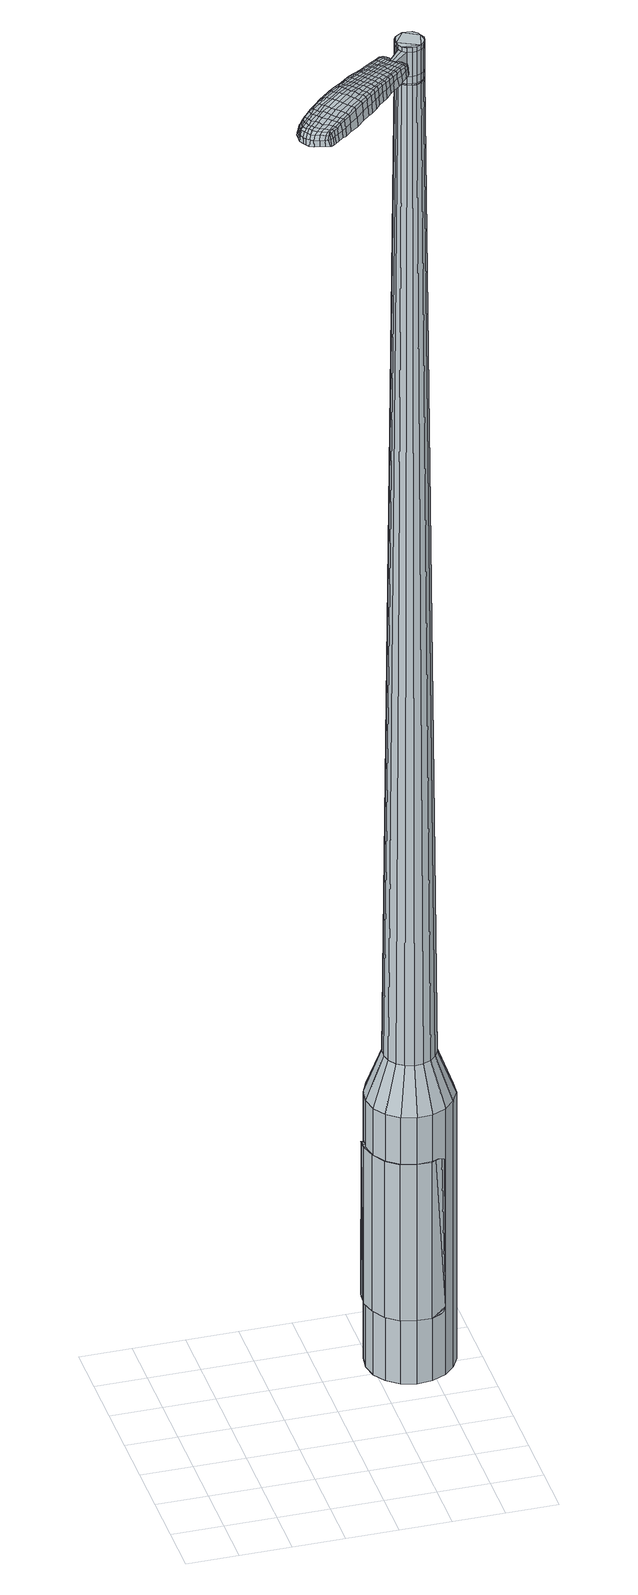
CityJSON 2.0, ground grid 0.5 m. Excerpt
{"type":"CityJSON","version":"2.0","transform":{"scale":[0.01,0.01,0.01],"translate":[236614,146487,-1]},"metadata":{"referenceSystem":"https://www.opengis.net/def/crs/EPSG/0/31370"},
"CityObjects":{
"object1":{"type":"GenericCityObject","attributes":{"cluster":515,"mean_distance_to_centroid":0.114,"new_centroid_x":236616.36,"new_centroid_y":146489.18,"mean_distance_to_camera":10.2,"H1":17.38,"H2":17.85,"Z_final":112.79,"cluster2":44,"proj_x":236612.95,"proj_y":146485.6,"id_line":33809,"bearing_l":313.57,"distance":4.95,"orientation":"right","G_obj":223.57},"geometry":[{"type":"MultiSurface","lod":"2","boundaries":[[[0,1,2,3]],[[1,4,5,2]],[[4,6,7,5]],[[6,8,9,7]],[[8,10,11,9]],[[10,12,13,11]],[[12,14,15,13]],[[14,16,17,15]],[[16,18,19,17]],[[18,20,21,19]],[[20,22,23,21]],[[22,24,25,23]],[[24,26,27,25]],[[26,28,29,27]],[[28,30,31,29]],[[30,32,33,31]],[[32,34,35,33]],[[34,0,3,35]],[[36,37,38,39]],[[38,40,41,42]],[[41,43,42]],[[42,44,45,46]],[[45,47,46]],[[46,48,49,50]],[[49,51,50]],[[42,46,50,38]],[[50,52,39,38]],[[53,36,39]],[[2,5,7,35]],[[7,9,11,15]],[[11,13,15]],[[15,17,19,23]],[[19,21,23]],[[23,25,27,31]],[[27,29,31]],[[15,23,31,7]],[[31,33,35,7]],[[3,2,35]],[[1,0,54,55]],[[0,34,56,54]],[[34,32,57,56]],[[32,30,58,57]],[[30,28,59,58]],[[28,26,60,59]],[[26,24,61,60]],[[24,22,62,61]],[[22,20,63,62]],[[20,18,64,63]],[[18,16,65,64]],[[16,14,66,65]],[[14,12,67,66]],[[12,10,68,67]],[[10,8,69,68]],[[8,6,70,69]],[[6,4,71,70]],[[4,1,55,71]],[[55,54,72,73]],[[54,56,74,72]],[[56,57,75,74]],[[57,58,76,75]],[[58,59,77,76]],[[59,60,78,77]],[[60,61,79,78]],[[61,62,80,79]],[[62,63,81,80]],[[63,64,82,81]],[[64,65,83,82]],[[65,66,84,83]],[[66,67,85,84]],[[67,68,86,85]],[[68,69,87,86]],[[69,70,88,87]],[[70,71,89,88]],[[71,55,73,89]],[[90,91,92,73]],[[93,94,91,90]],[[75,95,94,93]],[[96,97,95,75]],[[98,99,97,96]],[[100,101,99,98]],[[102,103,101,100]],[[104,105,103,102]],[[81,106,105,104]],[[107,108,106,81]],[[83,109,108,107]],[[84,110,109,83]],[[85,111,110,84]],[[86,112,111,85]],[[113,114,112,86]],[[115,116,114,113]],[[89,117,116,115]],[[73,92,117,89]],[[118,119,120,121]],[[122,118,121,123]],[[124,122,123,125]],[[126,124,125,127]],[[128,126,127,129]],[[130,128,129,131]],[[132,130,131,133]],[[134,132,133,135]],[[136,134,135,137]],[[138,136,137,139]],[[140,138,139,141]],[[142,140,141,143]],[[144,142,143,145]],[[146,144,145,147]],[[148,146,147,149]],[[150,148,149,151]],[[72,90,73]],[[72,74,93,90]],[[74,75,93]],[[76,96,75]],[[76,77,98,96]],[[77,78,100,98]],[[78,79,102,100]],[[79,80,104,102]],[[80,81,104]],[[82,107,81]],[[82,83,107]],[[87,113,86]],[[87,88,115,113]],[[88,89,115]],[[152,92,91]],[[153,116,117]],[[153,154,114,116]],[[154,112,114]],[[155,108,109]],[[155,106,108]],[[156,105,106]],[[156,157,103,105]],[[157,158,101,103]],[[158,159,99,101]],[[159,160,97,99]],[[160,95,97]],[[161,94,95]],[[161,152,91,94]],[[39,52,150,162]],[[92,152,163,151]],[[53,39,162,119]],[[152,161,120,163]],[[36,53,119,118]],[[161,95,121,120]],[[37,36,118,122]],[[95,160,123,121]],[[38,37,122,124]],[[160,159,125,123]],[[40,38,124,126]],[[159,158,127,125]],[[41,40,126,128]],[[158,157,129,127]],[[43,41,128,130]],[[157,156,131,129]],[[42,43,130,132]],[[156,106,133,131]],[[44,42,132,134]],[[106,155,135,133]],[[45,44,134,136]],[[155,109,137,135]],[[47,45,136,138]],[[109,110,139,137]],[[46,47,138,140]],[[110,111,141,139]],[[48,46,140,142]],[[111,112,143,141]],[[49,48,142,144]],[[112,154,145,143]],[[51,49,144,146]],[[154,153,147,145]],[[50,51,146,148]],[[153,117,149,147]],[[52,50,148,150]],[[117,92,151,149]],[[150,151,164,165]],[[151,163,166,164]],[[163,120,167,166]],[[120,119,168,167]],[[119,162,169,168]],[[162,150,165,169]],[[170,171,172,173]],[[174,170,173,175]],[[170,174,176,177]],[[171,170,177,178]],[[179,180,181,182]],[[183,179,182,184]],[[179,183,185,186]],[[180,179,186,187]],[[188,189,190,191]],[[192,188,191,193]],[[188,192,194,195]],[[189,188,195,196]],[[197,198,199,200]],[[201,197,200,202]],[[197,201,203,204]],[[198,197,204,205]],[[206,207,208,209]],[[210,206,209,211]],[[206,210,212,213]],[[207,206,213,214]],[[215,216,217,218]],[[219,215,218,220]],[[215,219,221,222]],[[216,215,222,223]],[[224,225,226,227]],[[216,224,227,217]],[[224,216,223,228]],[[225,224,228,229]],[[230,231,232,233]],[[225,230,233,226]],[[230,225,229,234]],[[231,230,234,235]],[[236,174,175,237]],[[231,236,237,232]],[[236,231,235,238]],[[174,236,238,176]],[[239,240,241,242]],[[243,239,242,244]],[[239,243,245,246]],[[240,239,246,247]],[[248,249,250,251]],[[240,248,251,241]],[[248,240,247,252]],[[249,248,252,253]],[[254,255,256,257]],[[249,254,257,250]],[[254,249,253,258]],[[255,254,258,259]],[[260,261,262,263]],[[255,260,263,256]],[[260,255,259,264]],[[261,260,264,265]],[[266,171,178,267]],[[261,266,267,262]],[[266,261,265,268]],[[171,266,268,172]],[[269,270,271,272]],[[273,269,272,274]],[[269,273,275,276]],[[270,269,276,277]],[[278,279,280,281]],[[270,278,281,271]],[[278,270,277,282]],[[279,278,282,283]],[[284,285,286,287]],[[279,284,287,280]],[[284,279,283,288]],[[285,284,288,289]],[[290,183,184,291]],[[285,290,291,286]],[[290,285,289,292]],[[183,290,292,185]],[[293,294,295,296]],[[297,293,296,298]],[[293,297,299,300]],[[294,293,300,301]],[[302,303,304,305]],[[294,302,305,295]],[[302,294,301,306]],[[303,302,306,307]],[[308,309,310,311]],[[303,308,311,304]],[[308,303,307,312]],[[309,308,312,313]],[[314,315,316,317]],[[309,314,317,310]],[[314,309,313,318]],[[315,314,318,319]],[[320,180,187,321]],[[315,320,321,316]],[[320,315,319,322]],[[180,320,322,181]],[[323,209,208,324]],[[325,323,324,326]],[[323,325,327,328]],[[209,323,328,211]],[[329,325,326,330]],[[331,329,330,332]],[[329,331,333,334]],[[325,329,334,327]],[[335,331,332,336]],[[337,335,336,338]],[[335,337,339,340]],[[331,335,340,333]],[[341,337,338,342]],[[343,341,342,344]],[[341,343,345,346]],[[337,341,346,339]],[[347,343,344,348]],[[198,347,348,199]],[[347,198,205,349]],[[343,347,349,345]],[[350,351,196,195]],[[352,350,195,194]],[[350,352,353,354]],[[351,350,354,355]],[[356,357,355,354]],[[358,356,354,353]],[[356,358,359,360]],[[357,356,360,361]],[[362,363,361,360]],[[364,362,360,359]],[[362,364,365,366]],[[363,362,366,367]],[[368,369,367,366]],[[370,368,366,365]],[[368,370,203,201]],[[369,368,201,202]],[[371,372,373,374]],[[273,371,374,275]],[[371,273,274,375]],[[372,371,375,376]],[[377,192,193,378]],[[372,377,378,373]],[[377,372,376,379]],[[192,377,379,194]],[[380,381,382,383]],[[219,380,383,221]],[[380,219,220,384]],[[381,380,384,385]],[[386,387,388,389]],[[381,386,389,382]],[[386,381,385,390]],[[387,386,390,391]],[[392,189,196,393]],[[387,392,393,388]],[[392,387,391,394]],[[189,392,394,190]],[[395,396,397,398]],[[177,395,398,178]],[[395,177,176,399]],[[396,395,399,400]],[[401,402,403,404]],[[396,401,404,397]],[[401,396,400,405]],[[402,401,405,406]],[[407,200,199,408]],[[402,407,408,403]],[[407,402,406,409]],[[200,407,409,202]],[[410,411,412,413]],[[182,410,413,184]],[[410,182,181,414]],[[411,410,414,415]],[[416,204,203,417]],[[411,416,417,412]],[[416,411,415,418]],[[204,416,418,205]],[[419,420,421,422]],[[297,419,422,299]],[[419,297,298,423]],[[420,419,423,424]],[[425,210,211,426]],[[420,425,426,421]],[[425,420,424,427]],[[210,425,427,212]],[[428,429,430,431]],[[243,428,431,245]],[[428,243,244,432]],[[429,428,432,433]],[[434,435,436,437]],[[429,434,437,430]],[[434,429,433,438]],[[435,434,438,439]],[[440,207,214,441]],[[435,440,441,436]],[[440,435,439,442]],[[207,440,442,208]],[[443,444,433,432]],[[242,443,432,244]],[[443,242,241,445]],[[444,443,445,446]],[[447,448,439,438]],[[444,447,438,433]],[[447,444,446,449]],[[448,447,449,450]],[[451,324,208,442]],[[448,451,442,439]],[[451,448,450,452]],[[324,451,452,326]],[[453,454,455,456]],[[300,453,456,301]],[[453,300,299,422]],[[454,453,422,421]],[[457,328,327,458]],[[454,457,458,455]],[[457,454,421,426]],[[328,457,426,211]],[[459,460,446,445]],[[251,459,445,241]],[[459,251,250,461]],[[460,459,461,462]],[[463,464,450,449]],[[460,463,449,446]],[[463,460,462,465]],[[464,463,465,466]],[[467,330,326,452]],[[464,467,452,450]],[[467,464,466,468]],[[330,467,468,332]],[[469,470,471,472]],[[306,469,472,307]],[[469,306,301,456]],[[470,469,456,455]],[[473,334,333,474]],[[470,473,474,471]],[[473,470,455,458]],[[334,473,458,327]],[[475,476,462,461]],[[257,475,461,250]],[[475,257,256,477]],[[476,475,477,478]],[[479,480,466,465]],[[476,479,465,462]],[[479,476,478,481]],[[480,479,481,482]],[[483,336,332,468]],[[480,483,468,466]],[[483,480,482,484]],[[336,483,484,338]],[[485,486,487,488]],[[312,485,488,313]],[[485,312,307,472]],[[486,485,472,471]],[[489,340,339,490]],[[486,489,490,487]],[[489,486,471,474]],[[340,489,474,333]],[[491,492,478,477]],[[263,491,477,256]],[[491,263,262,493]],[[492,491,493,494]],[[495,496,482,481]],[[492,495,481,478]],[[495,492,494,497]],[[496,495,497,498]],[[499,342,338,484]],[[496,499,484,482]],[[499,496,498,500]],[[342,499,500,344]],[[501,502,503,504]],[[318,501,504,319]],[[501,318,313,488]],[[502,501,488,487]],[[505,346,345,506]],[[502,505,506,503]],[[505,502,487,490]],[[346,505,490,339]],[[507,508,494,493]],[[267,507,493,262]],[[507,267,178,398]],[[508,507,398,397]],[[509,510,498,497]],[[508,509,497,494]],[[509,508,397,404]],[[510,509,404,403]],[[511,348,344,500]],[[510,511,500,498]],[[511,510,403,408]],[[348,511,408,199]],[[512,513,415,414]],[[322,512,414,181]],[[512,322,319,504]],[[513,512,504,503]],[[514,349,205,418]],[[513,514,418,415]],[[514,513,503,506]],[[349,514,506,345]],[[515,516,376,375]],[[272,515,375,274]],[[515,272,271,517]],[[516,515,517,518]],[[519,352,194,379]],[[516,519,379,376]],[[519,516,518,520]],[[352,519,520,353]],[[521,522,523,524]],[[222,521,524,223]],[[521,222,221,383]],[[522,521,383,382]],[[525,526,527,528]],[[522,525,528,523]],[[525,522,382,389]],[[526,525,389,388]],[[529,351,355,530]],[[526,529,530,527]],[[529,526,388,393]],[[351,529,393,196]],[[531,532,518,517]],[[281,531,517,271]],[[531,281,280,533]],[[532,531,533,534]],[[535,358,353,520]],[[532,535,520,518]],[[535,532,534,536]],[[358,535,536,359]],[[537,538,539,540]],[[228,537,540,229]],[[537,228,223,524]],[[538,537,524,523]],[[541,542,543,544]],[[538,541,544,539]],[[541,538,523,528]],[[542,541,528,527]],[[545,357,361,546]],[[542,545,546,543]],[[545,542,527,530]],[[357,545,530,355]],[[547,548,534,533]],[[287,547,533,280]],[[547,287,286,549]],[[548,547,549,550]],[[551,364,359,536]],[[548,551,536,534]],[[551,548,550,552]],[[364,551,552,365]],[[553,554,555,556]],[[234,553,556,235]],[[553,234,229,540]],[[554,553,540,539]],[[557,558,559,560]],[[554,557,560,555]],[[557,554,539,544]],[[558,557,544,543]],[[561,363,367,562]],[[558,561,562,559]],[[561,558,543,546]],[[363,561,546,361]],[[563,564,550,549]],[[291,563,549,286]],[[563,291,184,413]],[[564,563,413,412]],[[565,370,365,552]],[[564,565,552,550]],[[565,564,412,417]],[[370,565,417,203]],[[566,567,400,399]],[[238,566,399,176]],[[566,238,235,556]],[[567,566,556,555]],[[568,569,406,405]],[[567,568,405,400]],[[568,567,555,560]],[[569,568,560,559]],[[570,369,202,409]],[[569,570,409,406]],[[570,569,559,562]],[[369,570,562,367]],[[571,572,573,574]],[[574,573,575,576]],[[577,575,573,578]],[[578,573,572,579]],[[580,581,582,583]],[[583,582,584,585]],[[586,584,582,587]],[[587,582,581,588]],[[589,590,591,592]],[[592,591,593,594]],[[595,593,591,596]],[[596,591,590,597]],[[598,599,600,601]],[[601,600,602,603]],[[604,602,600,605]],[[605,600,599,606]],[[607,608,609,610]],[[610,609,611,612]],[[613,611,609,614]],[[614,609,608,615]],[[616,617,618,619]],[[619,618,620,621]],[[622,620,618,623]],[[623,618,617,624]],[[625,626,627,628]],[[628,627,617,616]],[[624,617,627,629]],[[629,627,626,630]],[[631,632,633,634]],[[634,633,626,625]],[[630,626,633,635]],[[635,633,632,636]],[[576,575,637,638]],[[638,637,632,631]],[[636,632,637,639]],[[639,637,575,577]],[[640,641,642,643]],[[643,642,644,645]],[[646,644,642,647]],[[647,642,641,648]],[[649,650,651,652]],[[652,651,641,640]],[[648,641,651,653]],[[653,651,650,654]],[[655,656,657,658]],[[658,657,650,649]],[[654,650,657,659]],[[659,657,656,660]],[[661,662,663,664]],[[664,663,656,655]],[[660,656,663,665]],[[665,663,662,666]],[[579,572,667,668]],[[668,667,662,661]],[[666,662,667,669]],[[669,667,572,571]],[[670,671,672,673]],[[673,672,674,675]],[[676,674,672,677]],[[677,672,671,678]],[[679,680,681,682]],[[682,681,671,670]],[[678,671,681,683]],[[683,681,680,684]],[[685,686,687,688]],[[688,687,680,679]],[[684,680,687,689]],[[689,687,686,690]],[[585,584,691,692]],[[692,691,686,685]],[[690,686,691,693]],[[693,691,584,586]],[[694,695,696,697]],[[697,696,698,699]],[[700,698,696,701]],[[701,696,695,702]],[[703,704,705,706]],[[706,705,695,694]],[[702,695,705,707]],[[707,705,704,708]],[[709,710,711,712]],[[712,711,704,703]],[[708,704,711,713]],[[713,711,710,714]],[[715,716,717,718]],[[718,717,710,709]],[[714,710,717,719]],[[719,717,716,720]],[[588,581,721,722]],[[722,721,716,715]],[[720,716,721,723]],[[723,721,581,580]],[[607,610,724,725]],[[725,724,726,727]],[[728,726,724,729]],[[729,724,610,612]],[[727,726,730,731]],[[731,730,732,733]],[[734,732,730,735]],[[735,730,726,728]],[[733,732,736,737]],[[737,736,738,739]],[[740,738,736,741]],[[741,736,732,734]],[[739,738,742,743]],[[743,742,744,745]],[[746,744,742,747]],[[747,742,738,740]],[[745,744,748,749]],[[749,748,599,598]],[[606,599,748,750]],[[750,748,744,746]],[[597,751,752,596]],[[596,752,753,595]],[[754,753,752,755]],[[755,752,751,756]],[[756,757,758,755]],[[755,758,759,754]],[[760,759,758,761]],[[761,758,757,762]],[[762,763,764,761]],[[761,764,765,760]],[[766,765,764,767]],[[767,764,763,768]],[[768,769,770,767]],[[767,770,771,766]],[[604,771,770,602]],[[602,770,769,603]],[[772,773,774,775]],[[775,774,674,676]],[[675,674,774,776]],[[776,774,773,777]],[[594,593,778,779]],[[779,778,773,772]],[[777,773,778,780]],[[780,778,593,595]],[[781,782,783,784]],[[784,783,620,622]],[[621,620,783,785]],[[785,783,782,786]],[[787,788,789,790]],[[790,789,782,781]],[[786,782,789,791]],[[791,789,788,792]],[[597,590,793,794]],[[794,793,788,787]],[[792,788,793,795]],[[795,793,590,589]],[[796,797,798,799]],[[799,798,578,579]],[[577,578,798,800]],[[800,798,797,801]],[[802,803,804,805]],[[805,804,797,796]],[[801,797,804,806]],[[806,804,803,807]],[[598,601,808,809]],[[809,808,803,802]],[[807,803,808,810]],[[810,808,601,603]],[[811,812,813,814]],[[814,813,583,585]],[[580,583,813,815]],[[815,813,812,816]],[[604,605,817,818]],[[818,817,812,811]],[[816,812,817,819]],[[819,817,605,606]],[[820,821,698,822]],[[822,698,700]],[[699,698,821,823]],[[612,611,824,825]],[[825,824,821,820]],[[823,821,824,826]],[[826,824,611,613]],[[827,828,829,830]],[[830,829,644,646]],[[645,644,829,831]],[[831,829,828,832]],[[833,834,835,836]],[[836,835,828,827]],[[832,828,835,837]],[[837,835,834,838]],[[615,608,839,840]],[[840,839,834,833]],[[838,834,839,841]],[[841,839,608,607]],[[832,842,843,831]],[[831,843,643,645]],[[640,643,843,844]],[[844,843,842,845]],[[838,846,847,837]],[[837,847,842,832]],[[845,842,847,848]],[[848,847,846,849]],[[607,725,850,841]],[[841,850,846,838]],[[849,846,850,851]],[[851,850,725,727]],[[852,853,854,855]],[[855,854,701,702]],[[700,701,854,822]],[[822,854,853,820]],[[728,729,856,857]],[[857,856,853,852]],[[820,853,856,825]],[[825,856,729,612]],[[845,858,859,844]],[[844,859,652,640]],[[649,652,859,860]],[[860,859,858,861]],[[849,862,863,848]],[[848,863,858,845]],[[861,858,863,864]],[[864,863,862,865]],[[727,731,866,851]],[[851,866,862,849]],[[865,862,866,867]],[[867,866,731,733]],[[868,869,870,871]],[[871,870,707,708]],[[702,707,870,855]],[[855,870,869,852]],[[734,735,872,873]],[[873,872,869,868]],[[852,869,872,857]],[[857,872,735,728]],[[861,874,875,860]],[[860,875,658,649]],[[655,658,875,876]],[[876,875,874,877]],[[865,878,879,864]],[[864,879,874,861]],[[877,874,879,880]],[[880,879,878,881]],[[733,737,882,867]],[[867,882,878,865]],[[881,878,882,883]],[[883,882,737,739]],[[884,885,886,887]],[[887,886,713,714]],[[708,713,886,871]],[[871,886,885,868]],[[740,741,888,889]],[[889,888,885,884]],[[868,885,888,873]],[[873,888,741,734]],[[877,890,891,876]],[[876,891,664,655]],[[661,664,891,892]],[[892,891,890,893]],[[881,894,895,880]],[[880,895,890,877]],[[893,890,895,896]],[[896,895,894,897]],[[739,743,898,883]],[[883,898,894,881]],[[897,894,898,899]],[[899,898,743,745]],[[900,901,902,903]],[[903,902,719,720]],[[714,719,902,887]],[[887,902,901,884]],[[746,747,904,905]],[[905,904,901,900]],[[884,901,904,889]],[[889,904,747,740]],[[893,906,907,892]],[[892,907,668,661]],[[579,668,907,799]],[[799,907,906,796]],[[897,908,909,896]],[[896,909,906,893]],[[796,906,909,805]],[[805,909,908,802]],[[745,749,910,899]],[[899,910,908,897]],[[802,908,910,809]],[[809,910,749,598]],[[816,911,912,815]],[[815,912,723,580]],[[720,723,912,903]],[[903,912,911,900]],[[606,750,913,819]],[[819,913,911,816]],[[900,911,913,905]],[[905,913,750,746]],[[777,914,915,776]],[[776,915,673,675]],[[670,673,915,916]],[[916,915,914,917]],[[595,753,918,780]],[[780,918,914,777]],[[917,914,918,919]],[[919,918,753,754]],[[920,921,922,923]],[[923,922,623,624]],[[622,623,922,784]],[[784,922,921,781]],[[924,925,926,927]],[[927,926,921,920]],[[781,921,926,790]],[[790,926,925,787]],[[756,751,928,929]],[[929,928,925,924]],[[787,925,928,794]],[[794,928,751,597]],[[917,930,931,916]],[[916,931,682,670]],[[679,682,931,932]],[[932,931,930,933]],[[754,759,934,919]],[[919,934,930,917]],[[933,930,934,935]],[[935,934,759,760]],[[936,937,938,939]],[[939,938,629,630]],[[624,629,938,923]],[[923,938,937,920]],[[940,941,942,943]],[[943,942,937,936]],[[920,937,942,927]],[[927,942,941,924]],[[762,757,944,945]],[[945,944,941,940]],[[924,941,944,929]],[[929,944,757,756]],[[933,946,947,932]],[[932,947,688,679]],[[685,688,947,948]],[[948,947,946,949]],[[760,765,950,935]],[[935,950,946,933]],[[949,946,950,951]],[[951,950,765,766]],[[952,953,954,955]],[[955,954,635,636]],[[630,635,954,939]],[[939,954,953,936]],[[956,957,958,959]],[[959,958,953,952]],[[936,953,958,943]],[[943,958,957,940]],[[768,763,960,961]],[[961,960,957,956]],[[940,957,960,945]],[[945,960,763,762]],[[949,962,963,948]],[[948,963,692,685]],[[585,692,963,814]],[[814,963,962,811]],[[766,771,964,951]],[[951,964,962,949]],[[811,962,964,818]],[[818,964,771,604]],[[801,965,966,800]],[[800,966,639,577]],[[636,639,966,955]],[[955,966,965,952]],[[807,967,968,806]],[[806,968,965,801]],[[952,965,968,959]],[[959,968,967,956]],[[603,769,969,810]],[[810,969,967,807]],[[956,967,969,961]],[[961,969,769,768]],[[571,574,173,172]],[[574,576,175,173]],[[586,587,186,185]],[[587,588,187,186]],[[589,592,191,190]],[[592,594,193,191]],[[613,614,213,212]],[[614,615,214,213]],[[616,619,218,217]],[[619,621,220,218]],[[625,628,227,226]],[[628,616,217,227]],[[631,634,233,232]],[[634,625,226,233]],[[576,638,237,175]],[[638,631,232,237]],[[646,647,246,245]],[[647,648,247,246]],[[648,653,252,247]],[[653,654,253,252]],[[654,659,258,253]],[[659,660,259,258]],[[660,665,264,259]],[[665,666,265,264]],[[666,669,268,265]],[[669,571,172,268]],[[676,677,276,275]],[[677,678,277,276]],[[678,683,282,277]],[[683,684,283,282]],[[684,689,288,283]],[[689,690,289,288]],[[690,693,292,289]],[[693,586,185,292]],[[694,697,296,295]],[[697,699,298,296]],[[703,706,305,304]],[[706,694,295,305]],[[709,712,311,310]],[[712,703,304,311]],[[715,718,317,316]],[[718,709,310,317]],[[588,722,321,187]],[[722,715,316,321]],[[772,775,374,373]],[[775,676,275,374]],[[594,779,378,193]],[[779,772,373,378]],[[621,785,384,220]],[[785,786,385,384]],[[786,791,390,385]],[[791,792,391,390]],[[792,795,394,391]],[[795,589,190,394]],[[699,423,298]],[[699,823,424,423]],[[823,826,427,424]],[[826,613,212,427]],[[827,830,431,430]],[[830,646,245,431]],[[833,836,437,436]],[[836,827,430,437]],[[615,840,441,214]],[[840,833,436,441]],[[970,971,972,973]],[[974,975,973,972]],[[976,977,978,979]],[[980,981,982,983]],[[971,984,985,972]],[[986,974,972,985]],[[987,976,979,988]],[[989,990,981,980]],[[984,991,992,985]],[[992,993,986,985]],[[994,987,988,995]],[[996,990,989,997]],[[991,998,999,992]],[[999,1000,993,992]],[[1001,994,995,1002]],[[1003,996,997,1004]],[[1005,1006,1007,1008]],[[1009,1010,1006,1005]],[[1009,1011,1012,1010]],[[1011,1013,1014,1012]],[[1015,1016,1017]],[[1018,1019,1016,1015]],[[1020,1021,1019,1018]],[[1022,1023,1021,1020]],[[1017,1007,1006,1015]],[[1015,1006,1010,1018]],[[1010,1012,1020,1018]],[[1012,1014,1022,1020]],[[979,978,975,974]],[[988,979,974,986]],[[993,995,988,986]],[[1000,1002,995,993]],[[980,983,977,976]],[[989,980,976,987]],[[997,989,987,994]],[[1004,997,994,1001]],[[981,1005,1008,982]],[[990,1009,1005,981]],[[1011,1009,990,996]],[[1013,1011,996,1003]],[[1024,1025,1026,1027]],[[1026,1028,1029,1030]],[[1026,1030,1031,1032]],[[1026,1032,1027]],[[1033,1024,1027,1034]],[[1035,1034,1027,1036]],[[1037,1036,1027]],[[1038,1026,1025,1039]],[[1040,1038,1039,1041]],[[1042,1040,1041,1043]],[[1044,1042,1043,1045]],[[1046,1044,1045,1047]],[[1047,1048,1049,1050]],[[1047,1050,1051,1052]],[[1047,1052,1053,1054]],[[1053,1055,1056,1057]],[[1053,1057,1058,1059]],[[1053,1059,1054]],[[1047,1054,1046]],[[1060,1061,1025,1024]],[[1062,1063,1028,1026]],[[1064,1065,1037,1027]],[[1061,1066,1039,1025]],[[1067,1062,1026,1038]],[[1066,1068,1041,1039]],[[1069,1067,1038,1040]],[[1068,1070,1043,1041]],[[1071,1069,1040,1042]],[[1070,1072,1045,1043]],[[1073,1071,1042,1044]],[[1072,1074,1047,1045]],[[1075,1073,1044,1046]],[[1074,1076,1048,1047]],[[1077,1078,1055,1053]],[[1079,1075,1046,1054]],[[1049,1048,1076,1080]],[[1050,1049,1080,1081]],[[1051,1050,1081,1082]],[[1052,1051,1082,1083]],[[1053,1052,1083,1077]],[[1084,1060,1024,1033]],[[1085,1084,1033,1034]],[[1086,1085,1034,1035]],[[1087,1086,1035,1036]],[[1065,1087,1036,1037]],[[1029,1028,1063,1088]],[[1056,1055,1078,1089]],[[1030,1029,1088,1090]],[[1031,1030,1090,1091]],[[1032,1031,1091,1092]],[[1027,1032,1092,1064]],[[1057,1056,1089,1093]],[[1058,1057,1093,1094]],[[1059,1058,1094,1095]],[[1054,1059,1095,1079]]]}]}
},
"vertices":[
[205,187,384],[197,199,384],[197,199,96],[205,187,96],[194,213,384],[194,213,96],[196,228,384],[196,228,96],[202,241,384],[202,241,96],[213,251,384],[213,251,96],[226,257,384],[226,257,96],[241,258,384],[241,258,96],[255,254,384],[255,254,96],[267,245,384],[267,245,96],[275,233,384],[275,233,96],[278,219,384],[278,219,96],[277,204,384],[277,204,96],[270,191,384],[270,191,96],[260,181,384],[260,181,96],[246,175,384],[246,175,96],[231,174,384],[231,174,96],[217,178,384],[217,178,96],[235,203,1524],[239,203,1524],[244,205,1524],[226,207,1524],[247,208,1524],[249,212,1524],[248,221,1524],[250,217,1524],[246,225,1524],[242,228,1524],[233,229,1524],[238,229,1524],[229,227,1524],[225,224,1524],[223,215,1524],[223,220,1524],[224,211,1524],[230,204,1524],[218,199,429],[213,206,429],[225,194,429],[233,191,429],[242,192,429],[250,195,429],[256,201,429],[260,209,429],[261,218,429],[259,226,429],[254,233,429],[247,239,429],[239,241,429],[230,241,429],[222,237,429],[216,231,429],[212,223,429],[211,214,429],[226,207,1483],[224,211,1483],[230,204,1483],[235,203,1483],[239,203,1483],[244,205,1483],[247,208,1483],[249,212,1483],[250,217,1483],[248,221,1483],[246,225,1483],[242,228,1483],[238,229,1483],[233,229,1483],[229,227,1483],[225,224,1483],[223,220,1483],[223,215,1483],[227,207,1483],[227,207,1485],[224,211,1485],[230,205,1483],[230,205,1485],[235,203,1485],[239,204,1483],[239,204,1485],[243,205,1483],[243,205,1485],[246,208,1483],[246,208,1485],[248,212,1483],[248,212,1485],[249,217,1483],[249,217,1485],[248,221,1485],[245,225,1483],[245,225,1485],[242,228,1485],[238,229,1485],[233,229,1485],[229,227,1485],[226,224,1483],[226,224,1485],[224,220,1483],[224,220,1485],[223,215,1485],[235,203,1519],[230,204,1519],[230,204,1493],[235,203,1493],[239,203,1519],[239,203,1493],[244,205,1519],[244,205,1493],[247,208,1519],[247,208,1493],[249,212,1519],[249,212,1493],[250,217,1519],[250,217,1493],[248,221,1519],[248,221,1493],[246,225,1519],[246,225,1493],[242,228,1519],[242,228,1493],[238,229,1519],[238,229,1493],[233,229,1519],[233,229,1493],[229,227,1519],[229,227,1493],[225,224,1519],[225,224,1493],[223,220,1519],[223,220,1493],[223,215,1519],[223,215,1493],[224,211,1519],[224,211,1493],[226,207,1485],[223,220,1485],[225,224,1485],[246,225,1485],[250,217,1485],[249,212,1485],[247,208,1485],[244,205,1485],[239,203,1485],[230,204,1485],[226,207,1519],[226,207,1493],[211,196,1513],[211,196,1518],[213,194,1513],[215,192,1513],[215,192,1518],[213,194,1518],[146,157,1519],[151,162,1518],[149,162,1509],[144,157,1510],[139,151,1519],[137,151,1510],[141,151,1526],[147,157,1525],[153,161,1525],[172,129,1519],[177,134,1518],[177,136,1525],[172,131,1525],[166,123,1519],[166,125,1526],[166,121,1510],[172,127,1510],[177,132,1509],[107,91,1519],[104,94,1519],[104,93,1513],[106,90,1513],[110,89,1519],[110,88,1513],[111,90,1524],[108,92,1524],[106,95,1524],[160,142,1530],[166,147,1529],[164,150,1529],[158,145,1530],[154,136,1531],[151,138,1531],[157,133,1530],[163,140,1530],[168,145,1529],[219,198,1512],[217,200,1512],[216,199,1517],[218,197,1517],[221,196,1512],[220,195,1517],[220,195,1506],[218,197,1506],[216,199,1506],[104,115,1519],[106,118,1519],[104,118,1512],[102,116,1512],[102,113,1518],[101,113,1512],[103,113,1522],[105,114,1523],[107,117,1524],[109,121,1519],[113,126,1519],[111,126,1512],[107,122,1512],[110,121,1524],[114,125,1525],[117,130,1519],[122,135,1519],[120,136,1511],[115,130,1511],[118,129,1526],[124,135,1526],[131,143,1519],[129,144,1510],[132,143,1526],[202,205,1513],[196,200,1513],[198,200,1518],[203,204,1517],[207,208,1512],[206,207,1516],[205,208,1506],[201,205,1507],[195,200,1507],[190,195,1514],[185,190,1515],[186,190,1520],[192,195,1519],[189,195,1507],[183,190,1507],[179,185,1515],[173,181,1516],[175,180,1522],[181,185,1521],[177,186,1508],[171,181,1508],[168,176,1517],[162,171,1517],[164,171,1524],[169,175,1523],[166,176,1508],[160,171,1509],[157,166,1518],[158,166,1524],[155,167,1509],[128,89,1519],[130,91,1519],[130,92,1524],[127,90,1523],[126,88,1518],[125,89,1522],[126,86,1512],[128,87,1512],[131,89,1512],[134,94,1519],[139,97,1519],[138,99,1525],[134,95,1524],[134,92,1512],[139,96,1512],[143,101,1519],[149,107,1519],[149,108,1526],[143,103,1526],[143,99,1511],[149,105,1511],[158,115,1519],[157,116,1526],[158,113,1510],[223,183,1513],[218,177,1513],[218,176,1507],[223,181,1507],[226,187,1512],[226,186,1506],[225,187,1516],[223,184,1517],[217,179,1518],[212,172,1514],[207,166,1515],[207,165,1507],[213,170,1507],[212,173,1519],[207,168,1520],[202,161,1515],[197,155,1516],[197,153,1508],[202,159,1508],[202,162,1521],[197,157,1522],[192,150,1517],[187,145,1517],[187,143,1509],[192,148,1508],[192,152,1523],[187,146,1524],[182,139,1518],[182,137,1509],[182,141,1524],[214,193,1519],[212,195,1519],[209,188,1520],[207,190,1520],[211,186,1520],[216,191,1519],[203,183,1522],[201,185,1522],[198,178,1523],[196,180,1523],[200,176,1523],[205,181,1521],[192,173,1524],[191,175,1524],[187,168,1525],[185,170,1525],[189,165,1525],[195,171,1524],[182,163,1526],[180,165,1526],[176,157,1527],[174,160,1527],[179,155,1527],[184,160,1526],[171,152,1528],[169,155,1528],[174,150,1528],[110,94,1527],[108,97,1527],[114,92,1526],[117,95,1527],[113,97,1528],[111,100,1528],[118,102,1529],[116,104,1529],[121,99,1528],[127,104,1530],[123,107,1530],[121,110,1530],[129,112,1531],[126,115,1531],[132,109,1530],[138,115,1531],[135,118,1531],[133,121,1531],[145,127,1531],[142,130,1531],[147,124,1531],[123,87,1518],[120,87,1519],[120,86,1513],[124,85,1513],[124,88,1523],[121,88,1523],[115,87,1519],[115,87,1513],[116,89,1524],[102,111,1518],[101,108,1518],[102,109,1523],[103,111,1523],[100,111,1513],[100,108,1513],[101,105,1519],[101,101,1519],[102,102,1524],[102,105,1523],[100,104,1513],[100,100,1513],[102,97,1519],[104,98,1524],[102,96,1513],[149,156,1528],[150,154,1528],[155,159,1528],[154,160,1527],[142,150,1528],[143,148,1529],[152,152,1529],[154,150,1530],[159,154,1529],[157,157,1528],[145,146,1529],[147,143,1530],[156,147,1530],[161,152,1529],[149,141,1531],[171,132,1528],[169,134,1529],[163,127,1529],[165,126,1528],[176,137,1527],[174,139,1528],[166,136,1529],[160,130,1530],[171,142,1528],[227,189,1512],[226,191,1512],[224,190,1517],[226,189,1517],[227,188,1506],[226,190,1506],[223,193,1512],[222,193,1517],[223,192,1506],[209,209,1512],[210,207,1512],[209,207,1506],[207,209,1506],[208,207,1517],[209,206,1517],[211,206,1512],[213,204,1512],[212,204,1506],[210,206,1506],[211,205,1517],[213,203,1517],[215,202,1512],[214,201,1506],[214,201,1517],[204,204,1519],[205,203,1519],[199,199,1520],[200,198,1520],[207,201,1519],[209,199,1519],[201,196,1520],[203,194,1520],[210,197,1519],[205,192,1520],[222,185,1519],[221,186,1519],[215,181,1520],[217,180,1520],[218,189,1519],[213,184,1520],[193,194,1521],[194,193,1521],[187,189,1522],[189,188,1522],[196,191,1521],[198,189,1521],[190,186,1522],[192,184,1523],[199,187,1522],[194,182,1523],[211,174,1521],[210,176,1521],[205,170,1522],[206,169,1522],[208,178,1521],[203,173,1522],[182,184,1523],[183,183,1523],[176,179,1524],[177,178,1524],[185,181,1523],[187,179,1524],[179,176,1525],[181,174,1525],[189,177,1524],[183,172,1525],[201,164,1523],[200,165,1523],[195,160,1524],[196,158,1524],[197,168,1524],[192,162,1525],[171,175,1525],[172,173,1525],[165,170,1526],[166,168,1526],[174,171,1526],[176,169,1526],[168,166,1527],[170,164,1527],[178,167,1526],[172,162,1527],[191,153,1525],[189,154,1525],[184,149,1526],[186,148,1526],[187,157,1526],[182,152,1527],[160,165,1527],[161,164,1527],[163,162,1527],[165,159,1528],[167,157,1528],[181,142,1527],[179,144,1527],[176,147,1528],[125,90,1525],[123,90,1525],[128,92,1526],[126,92,1526],[118,91,1526],[121,93,1527],[105,113,1525],[104,110,1525],[107,113,1526],[107,116,1525],[104,107,1525],[104,103,1526],[108,107,1527],[107,110,1526],[106,100,1526],[109,103,1527],[132,95,1526],[130,96,1527],[137,99,1527],[135,100,1528],[126,97,1528],[131,102,1529],[110,119,1526],[110,117,1527],[115,122,1528],[115,124,1527],[111,114,1527],[112,111,1528],[117,116,1529],[116,119,1528],[113,108,1528],[119,112,1530],[142,103,1528],[139,104,1529],[148,109,1528],[146,110,1529],[136,106,1529],[142,113,1530],[119,128,1528],[119,126,1528],[125,132,1529],[125,134,1528],[120,124,1529],[122,120,1530],[128,127,1530],[127,129,1530],[124,117,1530],[130,124,1531],[156,117,1529],[154,119,1529],[151,121,1530],[133,142,1528],[134,140,1529],[136,138,1530],[138,135,1530],[140,132,1531],[150,160,1509],[152,160,1518],[147,156,1518],[145,156,1509],[141,150,1519],[139,150,1510],[142,149,1525],[149,155,1525],[154,160,1525],[175,137,1525],[176,135,1518],[171,130,1518],[170,132,1525],[165,124,1519],[164,126,1525],[165,122,1510],[171,128,1509],[176,133,1509],[105,95,1513],[106,95,1519],[108,93,1519],[108,92,1513],[111,91,1519],[111,90,1513],[112,92,1524],[109,94,1524],[107,96,1524],[163,149,1528],[165,147,1528],[160,142,1529],[158,144,1529],[154,136,1529],[151,138,1529],[156,133,1529],[163,140,1529],[168,145,1528],[215,198,1516],[215,198,1512],[217,196,1512],[216,196,1516],[219,194,1512],[218,194,1516],[219,193,1506],[217,196,1506],[215,198,1506],[106,117,1512],[107,117,1519],[105,114,1518],[104,115,1512],[104,112,1518],[103,113,1512],[105,112,1522],[106,114,1523],[109,116,1523],[112,125,1512],[114,124,1519],[110,120,1519],[109,120,1512],[112,120,1524],[116,124,1525],[122,134,1511],[124,134,1519],[118,129,1519],[116,129,1511],[120,128,1525],[125,134,1526],[132,142,1519],[130,142,1510],[134,141,1526],[199,198,1518],[197,198,1513],[203,203,1513],[204,203,1517],[207,206,1512],[207,205,1515],[206,206,1506],[202,203,1506],[196,199,1507],[187,188,1520],[186,189,1514],[192,194,1514],[193,193,1519],[190,194,1507],[184,189,1507],[176,179,1522],[175,179,1516],[180,184,1515],[182,183,1521],[178,184,1508],[173,179,1508],[165,169,1523],[163,170,1517],[169,174,1516],[170,174,1522],[167,175,1508],[161,170,1508],[158,165,1517],[159,164,1524],[156,165,1509],[129,94,1523],[129,92,1519],[127,90,1518],[126,92,1523],[125,89,1518],[125,90,1522],[125,88,1512],[127,89,1512],[130,91,1512],[137,100,1525],[138,99,1519],[133,95,1519],[133,97,1524],[133,94,1512],[138,97,1512],[147,110,1526],[148,108,1519],[142,103,1519],[142,104,1525],[142,101,1511],[148,106,1511],[156,116,1519],[156,118,1526],[156,114,1510],[216,177,1507],[216,178,1513],[221,184,1513],[221,183,1506],[225,188,1512],[225,187,1506],[223,188,1515],[221,185,1517],[216,180,1518],[206,166,1507],[206,167,1514],[211,173,1514],[211,171,1507],[211,174,1519],[206,169,1520],[196,155,1508],[196,157,1516],[201,162,1515],[201,160,1508],[200,164,1521],[195,158,1522],[186,144,1508],[186,146,1517],[191,151,1516],[191,149,1508],[190,153,1522],[185,148,1523],[181,141,1517],[181,139,1509],[180,142,1524],[213,193,1518],[212,195,1518],[208,188,1519],[206,190,1519],[210,186,1519],[215,191,1518],[203,183,1520],[201,185,1520],[197,178,1521],[196,180,1521],[199,175,1521],[205,181,1520],[192,172,1523],[190,174,1523],[187,167,1524],[185,169,1524],[189,165,1524],[194,170,1523],[181,162,1525],[179,164,1525],[176,157,1526],[174,159,1526],[178,155,1526],[184,160,1525],[171,152,1527],[169,154,1527],[173,150,1527],[109,98,1526],[111,95,1526],[114,93,1525],[117,96,1526],[114,98,1526],[112,100,1526],[116,105,1528],[118,102,1528],[122,100,1527],[127,105,1528],[124,107,1529],[121,110,1529],[126,115,1530],[129,112,1530],[132,110,1529],[138,116,1530],[135,118,1530],[133,121,1530],[142,129,1530],[144,127,1530],[147,124,1530],[121,88,1513],[121,89,1518],[123,89,1518],[124,88,1512],[124,90,1523],[121,90,1523],[116,90,1519],[116,89,1513],[117,91,1523],[104,109,1523],[103,108,1518],[104,111,1518],[105,111,1523],[102,111,1512],[102,108,1512],[104,102,1523],[103,101,1519],[103,105,1519],[104,105,1523],[102,105,1513],[103,101,1513],[104,98,1519],[105,99,1524],[104,98,1513],[155,158,1527],[150,153,1527],[149,154,1527],[155,159,1526],[143,149,1527],[144,148,1528],[159,154,1528],[154,149,1528],[152,151,1528],[157,156,1527],[145,145,1528],[147,143,1529],[156,147,1529],[161,152,1528],[149,141,1529],[162,128,1528],[169,134,1527],[170,133,1527],[164,127,1527],[175,138,1526],[174,139,1527],[166,137,1528],[159,130,1528],[171,142,1527],[223,189,1516],[224,189,1512],[224,188,1516],[224,188,1506],[222,192,1512],[221,191,1516],[221,191,1506],[207,206,1506],[208,206,1512],[208,207,1512],[207,207,1506],[208,206,1516],[208,205,1516],[211,202,1506],[212,202,1512],[210,204,1512],[209,204,1506],[209,203,1516],[211,201,1516],[213,200,1512],[213,200,1506],[213,200,1516],[205,202,1518],[204,202,1518],[199,198,1519],[199,197,1519],[208,198,1518],[206,200,1518],[201,195,1519],[203,194,1519],[210,196,1518],[205,192,1519],[215,181,1519],[220,186,1518],[221,185,1518],[215,180,1519],[218,188,1518],[213,183,1519],[194,192,1520],[193,193,1520],[188,188,1521],[188,187,1521],[197,189,1520],[195,190,1520],[190,185,1521],[192,184,1521],[199,187,1520],[194,182,1521],[204,170,1521],[210,176,1520],[210,175,1520],[205,169,1521],[207,178,1520],[202,173,1521],[183,182,1522],[182,183,1522],[177,178,1523],[177,177,1523],[186,179,1522],[184,181,1522],[179,176,1523],[181,174,1524],[188,177,1523],[183,171,1524],[194,160,1523],[199,165,1522],[200,164,1522],[195,159,1523],[197,167,1522],[191,162,1523],[172,173,1524],[171,173,1524],[166,169,1525],[166,168,1525],[175,169,1525],[173,171,1524],[168,166,1525],[170,164,1526],[177,166,1525],[172,161,1526],[184,149,1525],[189,154,1524],[190,153,1524],[185,148,1525],[186,157,1524],[181,152,1525],[161,163,1526],[160,164,1526],[165,159,1527],[163,161,1526],[167,156,1527],[179,144,1526],[180,143,1526],[176,147,1526],[123,91,1524],[125,92,1524],[128,94,1525],[126,93,1525],[118,92,1525],[121,94,1525],[108,113,1525],[106,110,1524],[106,112,1524],[108,115,1525],[109,106,1526],[106,104,1525],[106,107,1524],[108,110,1525],[107,101,1525],[110,103,1526],[130,97,1526],[132,97,1526],[136,101,1526],[134,101,1527],[126,98,1526],[131,103,1527],[116,121,1527],[112,117,1526],[112,119,1526],[116,123,1526],[118,115,1528],[113,111,1527],[112,114,1526],[117,119,1527],[114,108,1527],[119,113,1528],[139,105,1527],[141,105,1527],[147,110,1527],[145,111,1528],[136,107,1528],[142,113,1529],[126,131,1528],[120,126,1527],[120,127,1527],[126,133,1527],[129,126,1529],[123,120,1529],[121,123,1528],[127,129,1528],[124,117,1529],[131,123,1530],[154,119,1528],[155,118,1528],[151,122,1529],[135,140,1528],[134,141,1528],[138,135,1529],[136,137,1529],[140,132,1530],[206,207,1508],[211,202,1508],[187,180,1509],[181,186,1509],[170,166,1510],[164,172,1510],[141,139,1512],[135,146,1512],[148,158,1511],[154,152,1511],[128,127,1513],[119,117,1514],[113,124,1514],[122,133,1513],[216,197,1508],[192,175,1509],[176,160,1510],[148,132,1512],[161,145,1511],[135,120,1513],[125,111,1514],[220,192,1508],[197,169,1509],[182,153,1510],[154,126,1512],[167,138,1511],[131,104,1514],[141,113,1513],[225,187,1508],[203,163,1509],[188,147,1510],[161,119,1512],[174,131,1511],[137,98,1514],[147,106,1513],[109,107,1514],[107,103,1514],[102,108,1514],[104,114,1514],[115,101,1514],[112,98,1514],[121,95,1514],[117,93,1514],[127,89,1514],[121,88,1514],[105,98,1515],[105,94,1515],[102,101,1515],[108,95,1515],[106,93,1515],[111,92,1515],[107,92,1515],[114,89,1515],[108,91,1515],[249,175,334],[245,173,334],[245,173,165],[259,179,171],[249,175,165],[253,176,165],[255,177,166],[257,178,167],[258,179,169],[253,176,334],[255,177,333],[257,178,332],[258,179,331],[259,179,328],[231,173,165],[231,173,334],[216,177,165],[216,177,334],[204,186,165],[204,186,334],[196,199,165],[196,199,334],[192,213,165],[192,213,334],[193,217,334],[193,221,334],[193,224,333],[193,226,332],[194,227,331],[194,228,328],[193,217,165],[194,228,171],[194,227,169],[193,226,167],[193,224,166],[193,221,165],[248,178,334],[245,176,334],[245,176,165],[248,178,165],[257,182,171],[257,182,328],[231,175,334],[231,175,165],[218,180,334],[218,180,165],[206,188,334],[206,188,165],[199,200,334],[199,200,165],[195,213,334],[195,213,165],[196,217,334],[196,227,328],[196,227,171],[196,217,165],[196,221,334],[196,223,333],[196,226,332],[196,227,331],[251,179,334],[254,180,333],[256,181,332],[257,181,331],[251,179,165],[196,227,169],[254,180,166],[256,181,167],[257,181,169],[196,226,167],[196,223,166],[196,221,165]
]}
